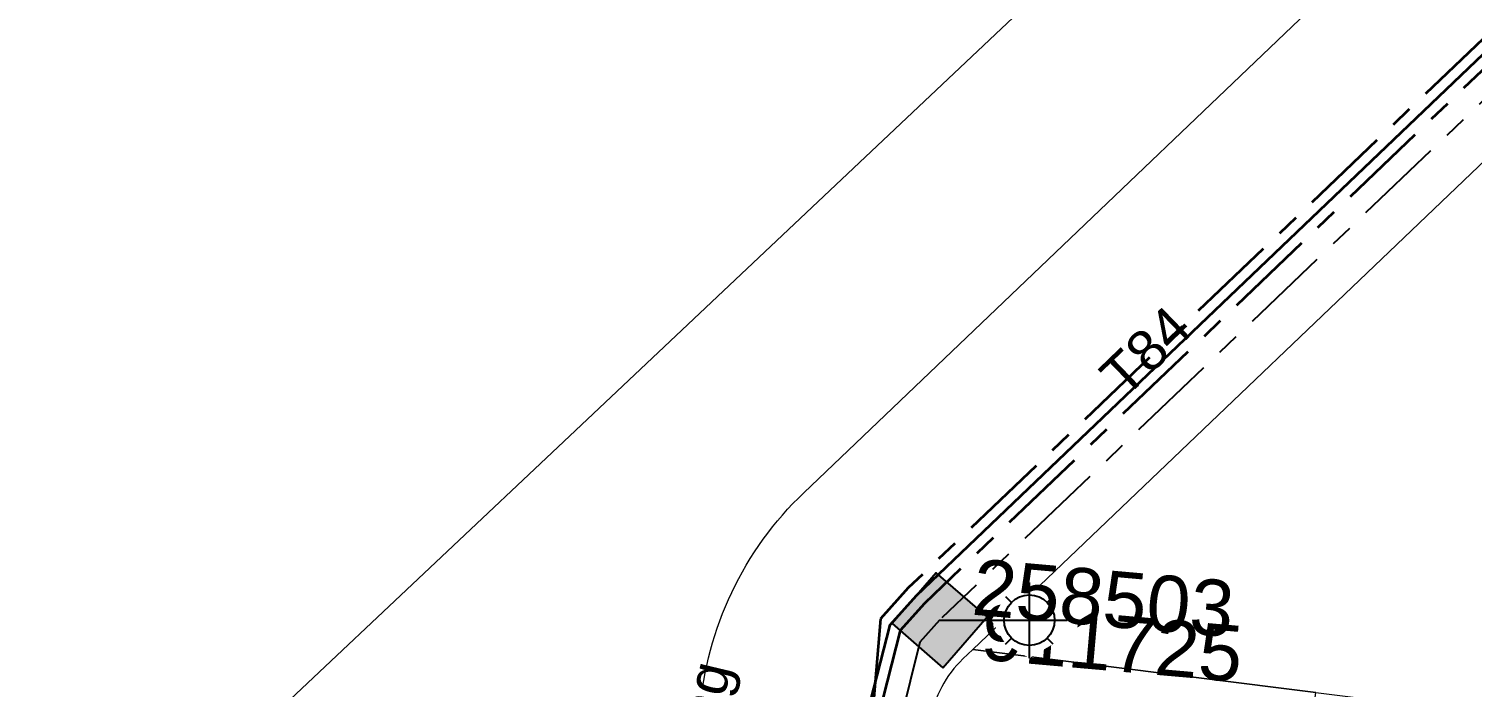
# Model space of a CAD drawing. Header units: metres. Extents: x 264899 to 270320, y 6185871 to 6191197.
# Drawn here: x 267999.8 to 268064.1, y 6186529.1 to 6186558.4 of the extents above; entities that cross this region are included whole.
import ezdxf
from ezdxf.enums import TextEntityAlignment as Align

# ---------------------------------------------------------------- set-up
doc = ezdxf.new("R2010")
doc.units = ezdxf.units.M
doc.linetypes.add('Cable Exist UG', pattern=[7, 4, -1, 1, -1])
doc.layers.get('0').update_dxf_attribs({"color": 6})
for name, color, linetype, lineweight in [('_User_HV_Exist', 1, 'Continuous', 35), ('_User_LV_Exist', 5, 'Continuous', 35), ('Cadastre Land Parcels_SP_EXT', 118, 'Continuous', 15), ('Mains_HV_EXT', 13, 'Continuous', 25), ('Mains_LV_EXT', 163, 'Continuous', 25), ('Mains_LV_SL_EXT', 135, 'Continuous', 25)]:
    doc.layers.add(name, color=color, linetype=linetype, lineweight=lineweight)
doc.layers.add('Equip_SP_SL_EXT', color=7, linetype='Continuous')
doc.layers.add('SupportsUG_SP_LV_SL_EXT', color=7, linetype='Continuous')
doc.layers.get('0').freeze()
doc.styles.add('COLUMN_LABEL', font='arial.ttf', dxfattribs={"height": 2})
doc.styles.add('iecARIAL', font='arial.ttf', dxfattribs={"height": 2})
doc.styles.add('POLE_LABEL', font='arial.ttf', dxfattribs={"height": 2})
doc.styles.add('SL_LABEL', font='arial.ttf', dxfattribs={"height": 2})
doc.styles.get("Standard").update_dxf_attribs({"font": 'arial.ttf'})
doc.linetypes.add('Cable E UG', pattern='A,5,-0.1,["E",Standard,S=1.5,R=0,X=0,Y=-0.75],-1.45', length=6.55)

# ---------------------------------------------------------------- blocks, each defined once
blk = doc.blocks.new('COLUMN_EXT')
blk.add_hatch(color=256).paths.add_polyline_path([(1.5, -1.5), (1.5, 1.5), (-1.5, 1.5), (-1.5, -1.5)])
blk.add_lwpolyline([(1.5, 1.5), (-1.5, 1.5), (-1.5, -1.5), (1.5, -1.5)], close=True)
at = {"flags": 9}
for tag, p in [('NOTES', (-1.813, 2)), ('STREETNAME', (-1.813, 1.6)), ('LOCATION', (-1.813, 1.4)), ('SUBURB', (-1.813, 1.8)), ('LEGEND', (-1.813, 1.2)), ('OWNED_BY', (-1.813, 0.6)), ('USAGE', (-1.813, 1)), ('STATE', (-1.813, 0.8)), ('COLUMN_TYPE', (-1.813, 0.4))]:
    blk.add_attdef(tag, text='', height=0.2, rotation=180, dxfattribs=at).set_placement(p, align=Align.MIDDLE_LEFT)
at = {"flags": 1}
blk.add_attdef('Z', (-1.813, 2.351), '', height=0.2, rotation=180, dxfattribs=at)
at = {"flags": 9}
for tag, style, p in [('STRUCTURE_PLANT_NUMBER', 'POLE_LABEL', (-1.813, -0.031)), ('STREET_CODE', 'COLUMN_LABEL', (-1.813, 0.2))]:
    blk.add_attdef(tag, text='', height=0.2, rotation=180, dxfattribs=dict(at, style=style)).set_placement(p, align=Align.MIDDLE_LEFT)
at = {"style": 'COLUMN_LABEL', "width": 0.9, "flags": 8}
blk.add_attdef('ASSET_NUM', text='', height=2, rotation=270, dxfattribs=at).set_placement((2, -4), align=Align.MIDDLE_LEFT)
blk = doc.blocks.new('SL_LANTERN_EXT')
at = {"flags": 9}
for tag, p in [('LRATECODE', (-7.4, 0)), ('LOUTREACHVOCAB', (-7.2, 0)), ('LOUTREACH', (-7, 0)), ('LANTNUMBER', (-6.6, 0)), ('LNEW', (-6.4, 0)), ('LMASTVOCAB', (-6.2, 0)), ('LMAST', (-6, 0)), ('LLAMPVOCAB', (-5.8, 0)), ('LLAMP', (-5.6, 0)), ('LEXIST', (-5.4, 0)), ('LCHARGE3PERCENT', (-5.2, 0)), ('LCHARGE3', (-5, 0)), ('LCHARGE2PERCENT', (-4.8, 0)), ('LCHARGE2', (-4.6, 0)), ('LCHARGE1PERCENT', (-4.4, 0)), ('LCHARGE1', (-4.2, 0)), ('LCATEGORY', (-4, 0)), ('LBRACKETVOCAB', (-3.8, 0)), ('LBRACKET', (-3.6, 0)), ('LKINGHEIGHT', (-3.4, 0)), ('CREPLACE', (-3.2, 0)), ('CREMOVE', (-3, 0)), ('CNUMBER', (-2.8, 0)), ('CNEW', (-2.6, 0)), ('CEXIST', (-2.4, 0)), ('USAGE', (-2.2, 0)), ('STATE', (-2, 0)), ('OWNED_BY', (-1.8, 0)), ('ORIENTATION', (-1.6, 0)), ('OPERATING_VOLTAGE', (-1.4, 0)), ('NO_PHASES', (-1.2, 0)), ('LANTERN_TYPE', (-1, 0)), ('LANTERN_PURPOSE', (-0.8, 0)), ('CONTROL_TYPE', (-0.6, 0)), ('CONSTRUCTED_VOLTAGE', (-0.4, 0))]:
    blk.add_attdef(tag, text='', height=0.001, rotation=270, dxfattribs=at).set_placement(p, align=Align.MIDDLE_LEFT)
at = {"style": 'SL_LABEL', "flags": 9}
blk.add_attdef('STREET_CODE', text='', height=0.001, rotation=270, dxfattribs=at).set_placement((0.001, 0), align=Align.MIDDLE_LEFT)
at = {"flags": 1}
blk.add_attdef('Z', (0, 0), '', height=0.001, rotation=270, dxfattribs=at)
at = {"width": 0.9}
blk.add_attdef('LNUMBER', text='', height=1, dxfattribs=at).set_placement((7, -1), align=Align.MIDDLE_LEFT)
at = {"flags": 9}
for tag, p in [('LREMOVE', (0, -7.6)), ('LREPLACE', (0, -7.8)), ('LTYPE', (0, -8)), ('LTYPEVOCAB', (0, -8.2)), ('LEGEND', (0, -8.4)), ('SUBURB', (0, -8.6)), ('STREETNAME', (0, -8.8)), ('LOCATION', (0, -9)), ('NOTES', (0, -9.2)), ('MAINTAINED_BY', (0, -9.863))]:
    blk.add_attdef(tag, text='', height=0.001, dxfattribs=at).set_placement(p, align=Align.MIDDLE_LEFT)
blk.add_attdef('OPERATED_BY', (0, -9.607), '', height=0.001, dxfattribs=at)
blk.add_wipeout([(5.688, 0), (5.061, -1.061), (4, -1.688), (2.939, -1.061), (2.313, 0), (2.939, 1.061), (4, 1.687), (5.061, 1.061)])
for p, q in [((4, 1.687), (4, 0)), ((2.939, 1.061), (3.205, 0.795)), ((5.061, 1.061), (4.795, 0.795)), ((0, 0), (4, 0)), ((4, 0), (5.688, 0)), ((4, 0), (4, -1.688)), ((2.939, -1.061), (3.205, -0.795)), ((5.061, -1.061), (4.795, -0.795))]:
    blk.add_line(p, q)
blk.add_circle((4, 0), 1.125)

msp = doc.modelspace()

# ---------------------------------------------------------------- linework, layer by layer
at = {"layer": 'Cadastre Land Parcels_SP_EXT', "linetype": 'Continuous'}
for points in [[(268029.834, 6186529.033), (268029.888, 6186529.374), (268029.95, 6186529.713), (268030.02, 6186530.05), (268030.098, 6186530.386), (268030.183, 6186530.72), (268030.276, 6186531.051), (268030.376, 6186531.38), (268030.483, 6186531.707), (268030.599, 6186532.032), (268030.722, 6186532.354), (268030.852, 6186532.673), (268030.989, 6186532.989), (268031.133, 6186533.302), (268031.285, 6186533.612), (268031.443, 6186533.918), (268031.609, 6186534.22), (268031.781, 6186534.518), (268031.96, 6186534.812), (268032.146, 6186535.103), (268032.338, 6186535.389), (268032.537, 6186535.67), (268032.742, 6186535.947), (268032.953, 6186536.219), (268033.17, 6186536.486), (268033.395, 6186536.748), (268033.624, 6186537.006), (268033.859, 6186537.258), (268034.1, 6186537.503), (268034.347, 6186537.744), (268227.835, 6186722.565)], [(268096.899, 6186609.164), (268024.172, 6186540.522), (268011.19, 6186528.27), (267975.023, 6186494.115), (267948.389, 6186468.963)]]:
    msp.add_lwpolyline(points, dxfattribs=at)
for points in [[(268089.117, 6186534.388), (268068.704, 6186556.388), (268041.876, 6186530.76), (268057.16, 6186528.843), (268073.833, 6186526.751), (268080.275, 6186525.942), (268089.117, 6186534.388)], [(268057.16, 6186528.843), (268041.876, 6186530.76), (268041.431, 6186530.335), (268041.292, 6186530.198), (268041.159, 6186530.054), (268041.031, 6186529.905), (268040.91, 6186529.751), (268040.795, 6186529.592), (268040.687, 6186529.429), (268040.585, 6186529.262), (268040.49, 6186529.091), (268040.402, 6186528.916), (268040.321, 6186528.738), (268040.247, 6186528.556), (268040.181, 6186528.372), (268040.121, 6186528.185), (268040.07, 6186527.997), (268040.027, 6186527.806), (268039.991, 6186527.613), (268039.962, 6186527.419), (268037.417, 6186507.13), (268040.888, 6186502.663), (268053.676, 6186501.057), (268057.16, 6186528.843)]]:
    msp.add_lwpolyline(points, close=True, dxfattribs=at)

# ---------------------------------------------------------------- block references
at = {"layer": 'SupportsUG_SP_LV_SL_EXT'}
ref = msp.add_blockref('COLUMN_EXT', (268040.391, 6186532.06), dxfattribs=dict(at, rotation=229.1255799543093))
ref.add_attrib('ASSET_NUM', '911725', dxfattribs={"layer": '0', "height": 2.5, "rotation": 354.96752, "style": 'COLUMN_LABEL'}).set_placement((268042.391, 6186532.81), align=Align.TOP_LEFT)

# ---------------------------------------------------------------- texts
at = {"layer": 'Mains_HV_EXT'}
msp.add_text('LV Earthing', height=1.8, rotation=76.65665, dxfattribs=at).set_placement((268028.1, 6186517.173))
at = {"layer": 'Mains_LV_EXT'}
msp.add_text('T84', height=1.8, rotation=43.97503, dxfattribs=at).set_placement((268048.647, 6186541.902))

# ---------------------------------------------------------------- next in the draw order: block references
at = {"layer": 'Equip_SP_SL_EXT'}
ref = msp.add_blockref('SL_LANTERN_EXT', (268040.391, 6186532.06), dxfattribs=at)
ref.add_attrib('ASSET_NUM', '258503', dxfattribs={"layer": '0', "height": 2.5, "rotation": 354.96752, "style": 'iecARIAL'}).set_placement((268041.891, 6186533.56), align=Align.MIDDLE_LEFT)

# ---------------------------------------------------------------- next in the draw order: linework, layer by layer
at = {"layer": '_User_HV_Exist', "linetype": 'Cable Exist UG'}
msp.add_lwpolyline([(268109.711, 6186613.144), (268104.511, 6186608.328), (268111.06, 6186601.015), (268111.06, 6186601.015), (268104.778, 6186594.954), (268092.695, 6186583.453), (268079.616, 6186570.968), (268066.634, 6186558.528), (268039.719, 6186532.808), (268038.639, 6186531.604), (268037.671, 6186527.81), (268036.7, 6186520.097), (268022.928, 6186522.179), (268022.492, 6186520.342)], dxfattribs=at)
at = {"layer": '_User_HV_Exist', "linetype": 'Cable E UG'}
msp.add_lwpolyline([(268024.354, 6186519.726), (268025.136, 6186521.34), (268025.136, 6186521.34), (268036.027, 6186519.693), (268036.203, 6186520.159), (268036.203, 6186520.159), (268037.182, 6186527.923), (268038.198, 6186531.861), (268039.359, 6186533.155), (268066.287, 6186558.888), (268079.269, 6186571.328), (268092.348, 6186583.813), (268104.43, 6186595.314), (268110.367, 6186601.042), (268104.137, 6186607.996), (268103.769, 6186608.418), (268103.769, 6186608.418), (268107.756, 6186612.12), (268107.826, 6186612.936)], dxfattribs=at)
at = {"layer": '_User_LV_Exist', "linetype": 'Cable Exist UG'}
msp.add_lwpolyline([(268067.329, 6186557.809), (268064.937, 6186558.28), (268064.937, 6186558.28), (268038.999, 6186533.503), (268037.758, 6186532.119), (268037.467, 6186528.598), (268034.657, 6186506.077), (268034.657, 6186506.077), (268039.997, 6186500.69), (268053.324, 6186499.097)], dxfattribs=at)
at = {"layer": 'Mains_HV_EXT', "linetype": 'Cable Exist UG'}
msp.add_lwpolyline([(268109.711, 6186613.144), (268104.511, 6186608.328), (268111.06, 6186601.015), (268111.06, 6186601.015), (268104.778, 6186594.954), (268092.695, 6186583.453), (268079.616, 6186570.968), (268066.634, 6186558.528), (268039.719, 6186532.808), (268038.639, 6186531.604), (268037.671, 6186527.81), (268036.7, 6186520.097), (268022.928, 6186522.179), (268022.492, 6186520.342)], dxfattribs=at)
at = {"layer": 'Mains_HV_EXT', "linetype": 'Cable E UG'}
msp.add_lwpolyline([(268024.354, 6186519.726), (268025.136, 6186521.34), (268025.136, 6186521.34), (268036.027, 6186519.693), (268036.203, 6186520.159), (268036.203, 6186520.159), (268037.182, 6186527.923), (268038.198, 6186531.861), (268039.359, 6186533.155), (268066.287, 6186558.888), (268079.269, 6186571.328), (268092.348, 6186583.813), (268104.43, 6186595.314), (268110.367, 6186601.042), (268104.137, 6186607.996), (268103.769, 6186608.418), (268103.769, 6186608.418), (268107.756, 6186612.12), (268107.826, 6186612.936)], dxfattribs=at)
at = {"layer": 'Mains_LV_EXT', "linetype": 'Cable Exist UG'}
msp.add_lwpolyline([(268067.329, 6186557.809), (268064.937, 6186558.28), (268064.937, 6186558.28), (268038.999, 6186533.503), (268037.758, 6186532.119), (268037.467, 6186528.598), (268034.657, 6186506.077), (268034.657, 6186506.077), (268039.997, 6186500.69), (268053.324, 6186499.097)], dxfattribs=at)
at = {"layer": 'Mains_LV_SL_EXT', "linetype": 'Cable Exist UG'}
for points in [[(268067.329, 6186557.809), (268040.491, 6186532.163)], [(268040.391, 6186532.06), (268039.52, 6186531.089), (268038.651, 6186527.586), (268036.094, 6186507.089)]]:
    msp.add_lwpolyline(points, dxfattribs=at)

doc.saveas('drawing.dxf')
